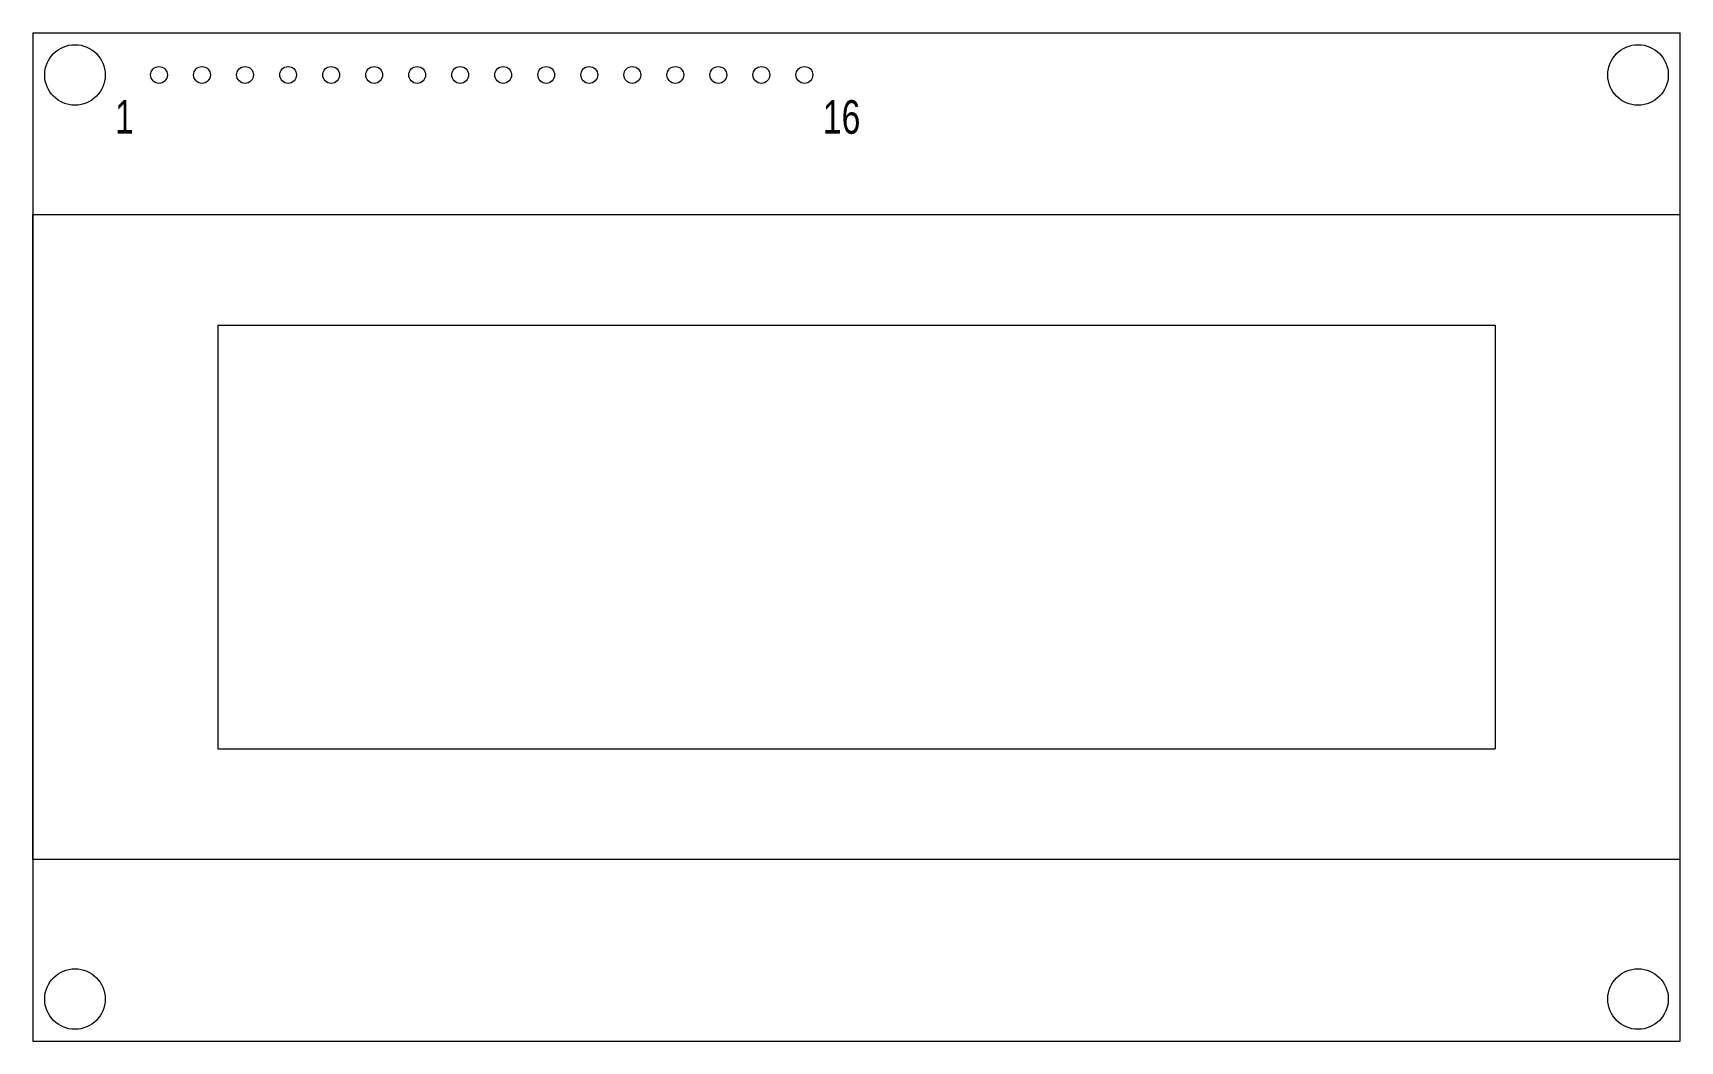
# Model space of a CAD drawing. Header units: millimetres. Extents: x -49 to 49, y -30 to 30.
import ezdxf

# ---------------------------------------------------------------- set-up
doc = ezdxf.new("R2010")
doc.units = ezdxf.units.MM
for name, color, linetype, lineweight in [('RS-DT204A_Board', 2, 'CONTINUOUS', 0), ('RS-DT204A_DisplayArea', 5, 'CONTINUOUS', 0), ('RS-DT204A_Module', 3, 'CONTINUOUS', 0), ('RS-DT204A_MountingHoles', 1, 'CONTINUOUS', 0), ('RS-DT204A_Pins', 4, 'CONTINUOUS', 0)]:
    doc.layers.add(name, color=color, linetype=linetype, lineweight=lineweight)
doc.styles.get("Standard").update_dxf_attribs({"font": 'txt', "width": 0.75})

msp = doc.modelspace()

# ---------------------------------------------------------------- linework, layer by layer
at = {"layer": 'RS-DT204A_Board'}
for p, q in [((-49, 30), (49, 30)), ((-49, 30), (-49, -30)), ((49, -30), (49, 30)), ((-49, -30), (49, -30))]:
    msp.add_line(p, q, dxfattribs=at)
at = {"layer": 'RS-DT204A_DisplayArea'}
for p, q in [((-38, 12.6), (38, 12.6)), ((-38, 12.6), (-38, -12.6)), ((38, 12.6), (38, -12.6)), ((-38, -12.6), (38, -12.6))]:
    msp.add_line(p, q, dxfattribs=at)
at = {"layer": 'RS-DT204A_Module'}
for p, q in [((-49, -19.2), (-49, 19.2)), ((-49, 19.2), (49, 19.2)), ((49, -19.2), (49, 19.2)), ((49, -19.2), (-49, -19.2))]:
    msp.add_line(p, q, dxfattribs=at)
at = {"layer": 'RS-DT204A_MountingHoles'}
for centre in [(-46.5, 27.5), (46.5, 27.5), (-46.5, -27.5), (46.5, -27.5)]:
    msp.add_circle(centre, 1.8, dxfattribs=at)
at = {"layer": 'RS-DT204A_Pins'}
for centre in [(-41.5, 27.5), (-38.94, 27.5), (-36.38, 27.5), (-33.82, 27.5), (-31.26, 27.5), (-28.7, 27.5), (-26.14, 27.5), (-23.58, 27.5), (-21.02, 27.5), (-18.46, 27.5), (-15.9, 27.5), (-13.34, 27.5), (-10.78, 27.5), (-8.22, 27.5), (-5.66, 27.5), (-3.1, 27.5)]:
    msp.add_circle(centre, 0.5, dxfattribs=at)

# ---------------------------------------------------------------- texts
at = {"layer": 'RS-DT204A_Pins', "char_height": 2, "width": 100}
for s, insert, attachment_point in [('1', (-43, 26), 3), ('16', (-2, 26), 1)]:
    msp.add_mtext(s, dxfattribs=dict(at, insert=insert, attachment_point=attachment_point))

doc.saveas('drawing.dxf')
